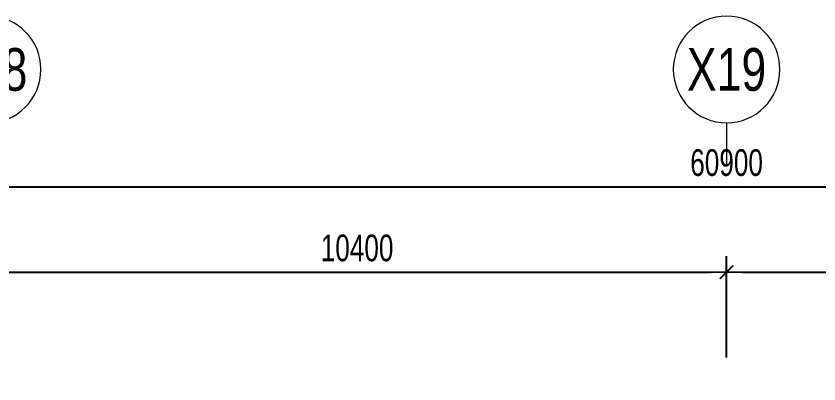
# Model space of a CAD drawing. Header units: millimetres. Extents: x 115500 to 206800, y -6300 to 53700.
# Drawn here: x 151150 to 162450, y 48529 to 53700 of the extents above; entities that cross this region are included whole.
import ezdxf
from ezdxf.enums import TextEntityAlignment as Align

# ---------------------------------------------------------------- set-up
doc = ezdxf.new("R2010")
doc.units = ezdxf.units.MM
doc.linetypes.add('HT_Dim Grid$0$CENTER2', pattern=[1.125, 0.75, -0.125, 0.125, -0.125])
doc.layers.get('Defpoints').update_dxf_attribs({"color": 151, "lineweight": 9})
for name, color, linetype, lineweight in [('HT_Dim Grid$0$NDC_S_AXIS', 5, 'HT_Dim Grid$0$CENTER2', 13), ('HT_Dim Grid$0$NDC_S_DIM', 1, 'Continuous', 15), ('HT_Dim Grid$0$NDC_S_SYMBOL', 1, 'Continuous', 15), ('HT_Dim Grid$0$NDC_S_TEXT SYMBOL', 7, 'Continuous', 20)]:
    doc.layers.add(name, color=color, linetype=linetype, lineweight=lineweight)
doc.styles.add('HT_Dim Grid$0$NDC_ANNO', font='', dxfattribs={"width": 0.8})
doc.styles.add('HT_Dim Grid$0$NDC_DIM', font='', dxfattribs={"width": 0.75})
doc.styles.get('HT_Dim Grid$0$NDC_ANNO').set_extended_font_data('Dotum')
doc.styles.get('HT_Dim Grid$0$NDC_DIM').set_extended_font_data('Dotum')
doc.dimstyles.new('HT_Dim Grid$0$NDC_dim_150', dxfattribs={"dimscale": 150, "dimtxt": 2.5, "dimasz": 1.5, "dimexe": 1.5, "dimexo": 2.5, "dimgap": 1, "dimtad": 1, "dimdec": 0, "dimzin": 0, "dimdsep": 46, "dimtxsty": 'HT_Dim Grid$0$NDC_DIM', "dimblk": 'HT_Dim Grid$0$DIMMARK', "dimcen": 0.09, "dimdle": 1.2, "dimclrd": 1, "dimclre": 1, "dimclrt": 3, "dimadec": 0, "dimazin": 0, "dimtfac": 1, "dimtdec": 0, "dimtix": 1, "dimtofl": 0, "dimtmove": 0, "dimatfit": 3, "dimfxl": 8, "dimfxlon": 1, "dimtolj": 1, "dimtzin": 0, "dimarcsym": 0})

# ---------------------------------------------------------------- blocks, each defined once
blk = doc.blocks.new('HT_Dim Grid$0$DIMMARK')
at = {"layer": 'HT_Dim Grid$0$NDC_S_DIM', "color": 1}
blk.add_line((-1.5, 0), (1, 0), dxfattribs=at)
at = {"layer": 'HT_Dim Grid$0$NDC_S_DIM', "color": 2, "const_width": 0.1}
blk.add_lwpolyline([(-0.424, -0.424), (0.424, 0.424)], dxfattribs=at)
blk = doc.blocks.new('*D52')
at = {"layer": 'Defpoints', "color": 0, "ltscale": 200, "transparency": 16777216}
for p in [(191600, 51300), (130700, 38500), (191600, 38500)]:
    blk.add_point(p, dxfattribs=at)
at = {"layer": 'HT_Dim Grid$0$NDC_S_DIM', "color": 1, "lineweight": -2, "ltscale": 200, "transparency": 16777216}
for p, q in [((130700, 50100), (130700, 51525)), ((191600, 50100), (191600, 51525)), ((130925, 51300), (191375, 51300))]:
    blk.add_line(p, q, dxfattribs=at)
at = {"layer": 'HT_Dim Grid$0$NDC_S_DIM', "color": 1, "lineweight": -2, "ltscale": 200, "transparency": 16777216, "xscale": 225, "yscale": 225, "zscale": 225, "rotation": 180}
blk.add_blockref('HT_Dim Grid$0$DIMMARK', (130700, 51300), dxfattribs=at)
at = {"layer": 'HT_Dim Grid$0$NDC_S_DIM', "color": 1, "lineweight": -2, "ltscale": 200, "transparency": 16777216, "xscale": 225, "yscale": 225, "zscale": 225}
blk.add_blockref('HT_Dim Grid$0$DIMMARK', (191600, 51300), dxfattribs=at)
at = {"layer": 'HT_Dim Grid$0$NDC_S_DIM', "color": 3, "ltscale": 200, "transparency": 16777216, "insert": (161150, 51638), "char_height": 375, "attachment_point": 5, "style": 'HT_Dim Grid$0$NDC_DIM'}
blk.add_mtext('\\A1;60900', dxfattribs=at)
blk = doc.blocks.new('*D55')
at = {"layer": 'Defpoints', "color": 0, "ltscale": 200, "transparency": 16777216}
for p in [(161150, 50100), (150750, 38500), (161150, 38500)]:
    blk.add_point(p, dxfattribs=at)
at = {"layer": 'HT_Dim Grid$0$NDC_S_DIM', "color": 1, "lineweight": -2, "ltscale": 200, "transparency": 16777216}
for p, q in [((150750, 48900), (150750, 50325)), ((161150, 48900), (161150, 50325)), ((150975, 50100), (160925, 50100))]:
    blk.add_line(p, q, dxfattribs=at)
at = {"layer": 'HT_Dim Grid$0$NDC_S_DIM', "color": 1, "lineweight": -2, "ltscale": 200, "transparency": 16777216, "xscale": 225, "yscale": 225, "zscale": 225, "rotation": 180}
blk.add_blockref('HT_Dim Grid$0$DIMMARK', (150750, 50100), dxfattribs=at)
at = {"layer": 'HT_Dim Grid$0$NDC_S_DIM', "color": 1, "lineweight": -2, "ltscale": 200, "transparency": 16777216, "xscale": 225, "yscale": 225, "zscale": 225}
blk.add_blockref('HT_Dim Grid$0$DIMMARK', (161150, 50100), dxfattribs=at)
at = {"layer": 'HT_Dim Grid$0$NDC_S_DIM', "color": 3, "ltscale": 200, "transparency": 16777216, "insert": (155950, 50438), "char_height": 375, "attachment_point": 5, "style": 'HT_Dim Grid$0$NDC_DIM'}
blk.add_mtext('\\A1;10400', dxfattribs=at)
blk = doc.blocks.new('*D56')
at = {"layer": 'Defpoints', "color": 0, "ltscale": 200, "transparency": 16777216}
for p in [(171550, 50100), (161150, 38500), (171550, 38500)]:
    blk.add_point(p, dxfattribs=at)
at = {"layer": 'HT_Dim Grid$0$NDC_S_DIM', "color": 1, "lineweight": -2, "ltscale": 200, "transparency": 16777216}
for p, q in [((161150, 48900), (161150, 50325)), ((171550, 48900), (171550, 50325)), ((161375, 50100), (171325, 50100))]:
    blk.add_line(p, q, dxfattribs=at)
at = {"layer": 'HT_Dim Grid$0$NDC_S_DIM', "color": 1, "lineweight": -2, "ltscale": 200, "transparency": 16777216, "xscale": 225, "yscale": 225, "zscale": 225, "rotation": 180}
blk.add_blockref('HT_Dim Grid$0$DIMMARK', (161150, 50100), dxfattribs=at)
at = {"layer": 'HT_Dim Grid$0$NDC_S_DIM', "color": 1, "lineweight": -2, "ltscale": 200, "transparency": 16777216, "xscale": 225, "yscale": 225, "zscale": 225}
blk.add_blockref('HT_Dim Grid$0$DIMMARK', (171550, 50100), dxfattribs=at)
at = {"layer": 'HT_Dim Grid$0$NDC_S_DIM', "color": 3, "ltscale": 200, "transparency": 16777216, "insert": (166350, 50438), "char_height": 375, "attachment_point": 5, "style": 'HT_Dim Grid$0$NDC_DIM'}
blk.add_mtext('\\A1;10400', dxfattribs=at)
blk = doc.blocks.new('*U16')
at = {"layer": 'HT_Dim Grid$0$NDC_S_SYMBOL'}
blk.add_line((0, 5), (0, 9), dxfattribs=at)
blk.add_circle((0, 0), 5, dxfattribs=at)
at = {"layer": 'HT_Dim Grid$0$NDC_S_TEXT SYMBOL', "color": 7, "style": 'HT_Dim Grid$0$NDC_ANNO', "width": 0.8}
blk.add_attdef('GRID', text='', height=4, dxfattribs=at).set_placement((0, 0), align=Align.MIDDLE)

msp = doc.modelspace()

# ---------------------------------------------------------------- block references
at = {"layer": 'HT_Dim Grid$0$NDC_S_AXIS'}
ref = msp.add_blockref('*U16', (150750, 52950), dxfattribs=dict(at, xscale=-150, yscale=150, zscale=150, rotation=180))
ref.add_attrib('GRID', 'X18', dxfattribs={"layer": 'HT_Dim Grid$0$NDC_S_TEXT SYMBOL', "color": 7, "height": 600, "style": 'HT_Dim Grid$0$NDC_ANNO', "width": 0.8}).set_placement((150750, 52950), align=Align.MIDDLE)
ref = msp.add_blockref('*U16', (161150, 52950), dxfattribs=dict(at, xscale=-150, yscale=150, zscale=150, rotation=180))
ref.add_attrib('GRID', 'X19', dxfattribs={"layer": 'HT_Dim Grid$0$NDC_S_TEXT SYMBOL', "color": 7, "height": 600, "style": 'HT_Dim Grid$0$NDC_ANNO', "width": 0.8}).set_placement((161150, 52950), align=Align.MIDDLE)

# ---------------------------------------------------------------- dimensions: what is measured, and where the dimension line sits
at = {"layer": 'HT_Dim Grid$0$NDC_S_DIM', "ltscale": 200}
for base, p1, p2, picture, middle in [((191600, 51300), (130700, 38500), (191600, 38500), '*D52', (161150, 51637.8)), ((161150, 50100), (150750, 38500), (161150, 38500), '*D55', (155950, 50437.8)), ((171550, 50100), (161150, 38500), (171550, 38500), '*D56', (166350, 50437.8))]:
    dim = msp.add_linear_dim(base=base, p1=p1, p2=p2, dimstyle='HT_Dim Grid$0$NDC_dim_150', override={"dimtmove": 1}, dxfattribs=at)
    dim.commit()
    dim.dimension.update_dxf_attribs({"geometry": picture, "text_midpoint": middle})

doc.saveas('drawing.dxf')
